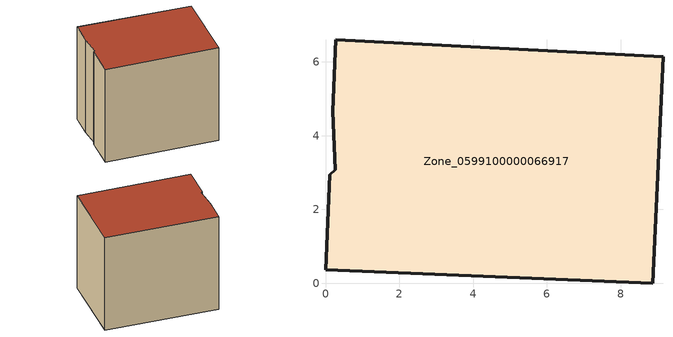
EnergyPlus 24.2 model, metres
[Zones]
Zone_0599100000066917
 floor ground (C_G): 0.26,3.08 0.19,4.66 0.28,6.6 9.14,6.14 8.87,0 0,0.37 0.12,2.95 z1.06
 wall outside (C_F): 0.19,4.66 0.26,3.08 0.12,2.95 0,0.37 8.87,0 9.14,6.14 0.28,6.6 0.19,4.66 z1.06:9.09
 roof outside (C_R): 0.26,3.08 0.12,2.95 0,0.37 8.87,0 9.14,6.14 0.28,6.6 0.19,4.66 z9.09
[BUILDING]
Pand.0599100000066917: North Axis=0; Terrain=City; Loads Convergence Tolerance Value=0.04; Temperature Convergence Tolerance Value=0.4; Solar Distribution=FullExterior; Maximum Number of Warmup Days=25; Minimum Number of Warmup Days=1
[Site:Location]
Rotterdam.The.Hague.AP_ZH_NLD Design_Conditions: Latitude=51.96; Longitude=4.45; Time Zone=1; Elevation=-4.5
[SITE:GROUNDTEMPERATURE:BUILDINGSURFACE]
18, 18, 18, 18, 18, 18, 18, 18, 18, 18, 18, 18
[MATERIAL] Thermal Absorptance=0.9; Solar Absorptance=0.7; Visible Absorptance=0.7
Name | Roughness | Thickness | Conductivity | Density | Specific Heat
G.TI.1965-1974 | MediumSmooth | 0.15 | 0.882353 | 540 | 1210
F.TI.1965-1974 | Rough | 0.3 | 0.697674 | 1920 | 840
R.TI.1965-1974 | MediumRough | 0.2 | 0.232558 | 1500 | 1000
[CONSTRUCTION]
C_G: G.TI.1965-1974
C_F: F.TI.1965-1974
C_R: R.TI.1965-1974
[ZONE]
Zone_0599100000066917: Type=1; Multiplier=1; Ceiling Height=Autocalculate; Volume=Autocalculate; Floor Area=autocalculate; Part of Total Floor Area=Yes
[ZONEINFILTRATION:DESIGNFLOWRATE]
Infil_Zone_0599100000066917: Zone or ZoneList or Space or SpaceList=Zone_0599100000066917; Schedule=AlwaysOn; Design Flow Rate Calculation Method=Flow/Area; Flow Rate per Floor Area=0.003; Constant Term Coefficient=1; Temperature Term Coefficient=0; Velocity Term Coefficient=0; Velocity Squared Term Coefficient=0
[HVACTEMPLATE:ZONE:IDEALLOADSAIRSYSTEM]
Zone_0599100000066917: Maximum Heating Supply Air Temperature=50; Minimum Cooling Supply Air Temperature=13; Maximum Heating Supply Air Humidity Ratio=0.0156; Minimum Cooling Supply Air Humidity Ratio=0.0077; Heating Limit=NoLimit; Cooling Limit=NoLimit; Dehumidification Control Type=ConstantSensibleHeatRatio; Cooling Sensible Heat Ratio=0.7; Dehumidification Setpoint=60; Humidification Control Type=None; Humidification Setpoint=30; Outdoor Air Method=None; Outdoor Air Flow Rate per Person=0.00944; Outdoor Air Flow Rate per Zone Floor Area=0; Outdoor Air Flow Rate per Zone=0; Demand Controlled Ventilation Type=None; Outdoor Air Economizer Type=NoEconomizer; Heat Recovery Type=None; Sensible Heat Recovery Effectiveness=0.7; Latent Heat Recovery Effectiveness=0.65
[ZONECONTROL:THERMOSTAT]
ThermostatControl_Zone_0599100000066917: Zone or ZoneList=Zone_0599100000066917; Control Type Schedule=DualSetpointControlType; Control 1=Thermostat_Zone_0599100000066917; Temperature Difference Between Cutout And Setpoint=0
[THERMOSTATSETPOINT:DUALSETPOINT]
Thermostat_Zone_0599100000066917: Heating Setpoint Temperature Schedule=HeatingSetpoint_Zone_0599100000066917; Cooling Setpoint Temperature Schedule=CoolingSetpoint_Zone_0599100000066917
[SCHEDULE:COMPACT]
HeatingSetpoint_Zone_0599100000066917: Through: 12/31, For: AllDays, Until: 24:00, 21
CoolingSetpoint_Zone_0599100000066917: Through: 12/31, For: AllDays, Until: 24:00, 24
DualSetpointControlType: Through: 12/31, For: AllDays, Until: 24:00, 4
AlwaysOn: Through: 12/31, For: AllDays, Until: 24:00, 1
